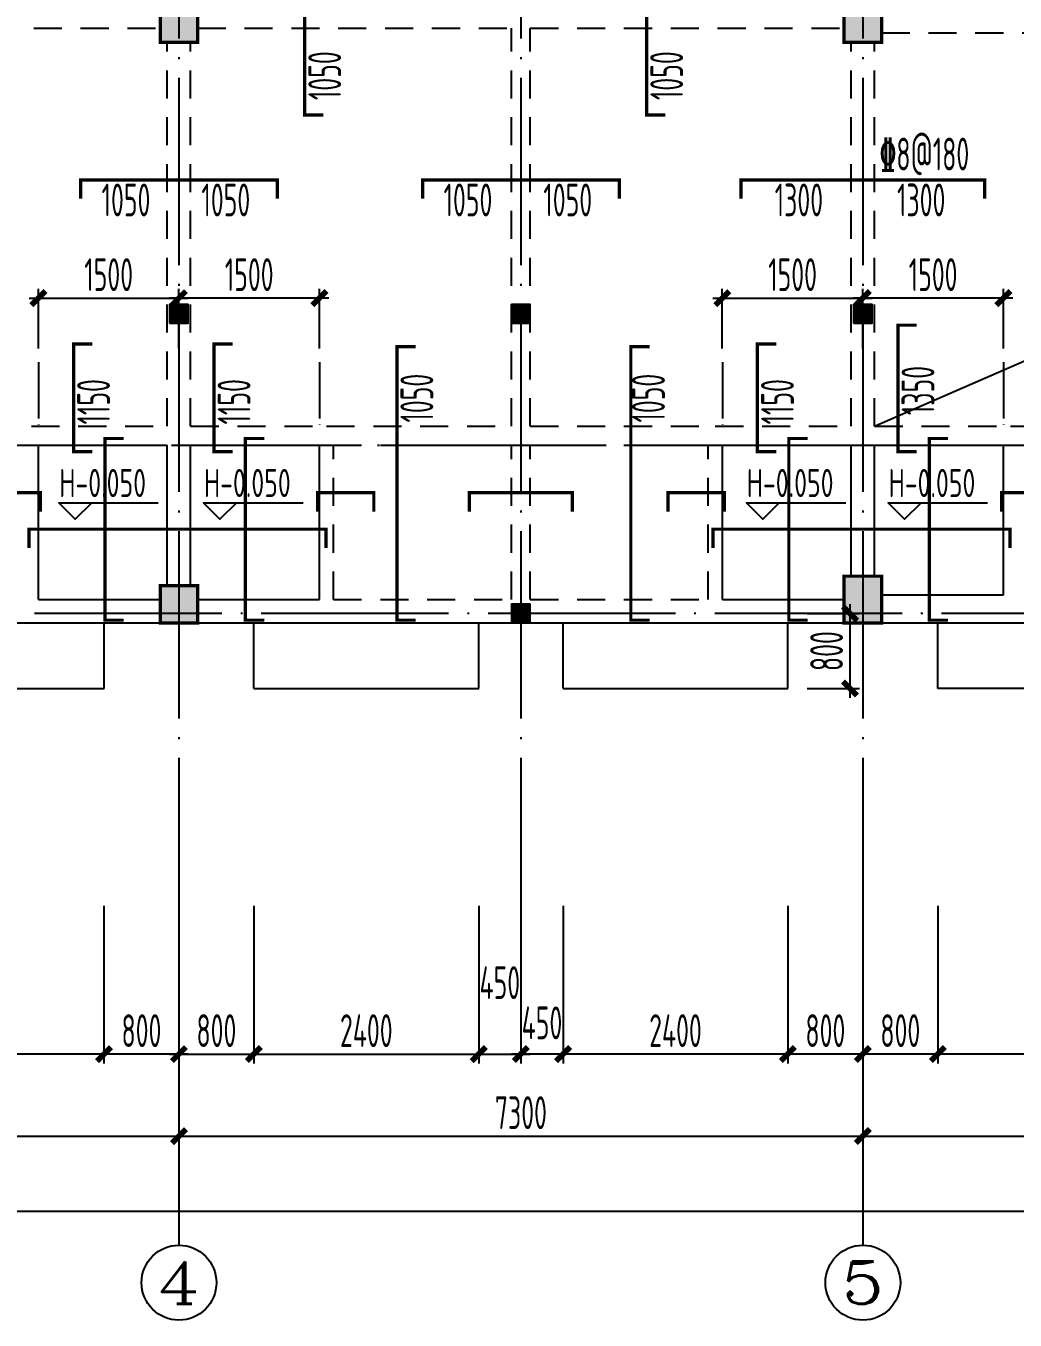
# Model space of a CAD drawing. Extents: x -472319 to -112444, y -516749 to -5704.
# Drawn here: x -286728 to -276169, y -254778 to -240960 of the extents above; entities that cross this region are included whole.
import ezdxf
from ezdxf.enums import TextEntityAlignment as Align

# ---------------------------------------------------------------- set-up
doc = ezdxf.new("R2010")
doc.units = 0
doc.header["$LTSCALE"] = 100
doc.header["$MEASUREMENT"] = 0
for name, pattern in [('3', [5, 3, -2]), ('CENTER', [2, 1.25, -0.25, 0.25, -0.25]), ('DOTE', [2.42, 2, -0.2, 0.02, -0.2])]:
    doc.linetypes.add(name, pattern=pattern)
for name, color, linetype in [('1301', 24, 'Continuous'), ('1305', 1, 'Continuous'), ('1306', 94, 'Continuous'), ('1307', 7, 'Continuous'), ('AXIS', 3, 'Continuous'), ('AXIS_TEXT', 7, 'Continuous'), ('COLUMN', 9, 'Continuous'), ('DOTE', 1, 'CENTER'), ('S_BEAM', 4, 'Continuous'), ('S_BEAMDASH', 134, '3'), ('S_CL', 2, 'Continuous'), ('坡道', 7, 'Continuous'), ('板标注', 221, 'Continuous')]:
    doc.layers.add(name, color=color, linetype=linetype)
doc.styles.add('_TCH_AXIS', font='COMPLEX', dxfattribs={"bigfont": 'GBCBIG'})
doc.styles.add('COMPLEX', font='COMPLEX')
doc.styles.add('HZ', font='tssdeng.shx', dxfattribs={"width": 0.6, "height": 350, "bigfont": 'a.shx'})
doc.styles.get("Standard").update_dxf_attribs({"font": 'tssdeng.shx', "width": 0.6, "bigfont": 'a.shx'})
doc.styles.add('TSSD_Rein', font='Tssdeng.shx', dxfattribs={"width": 0.7, "bigfont": 'hztxt.shx'})
doc.dimstyles.new('DIMN', dxfattribs={"dimtxt": 350, "dimasz": 150, "dimexe": 100, "dimexo": 100, "dimgap": 75, "dimtad": 1, "dimdec": 0, "dimzin": 0, "dimdsep": 46, "dimtxsty": 'HZ', "dimblk": 'ARCHTICK', "dimcen": 0.09, "dimdle": 100, "dimclrd": 3, "dimclre": 3, "dimclrt": 7, "dimazin": 2, "dimtfac": 1, "dimtdec": 0, "dimtmove": 2, "dimatfit": 3, "dimldrblk": 'ARCHTICK', "dimfxl": 1, "dimtolj": 1, "dimtzin": 0, "dimarcsym": 0})

# ---------------------------------------------------------------- blocks, each defined once
blk = doc.blocks.new('_ArchTick')
at = {"color": 0, "linetype": 'ByBlock', "const_width": 0.4}
blk.add_lwpolyline([(-0.5, -0.5), (0.5, 0.5)], dxfattribs=at)
blk = doc.blocks.new('*D1057')
at = {"layer": 'AXIS', "color": 3, "lineweight": -2, "transparency": 16777216}
for p, q in [((-292394, -251665), (-292394, -252913)), ((-285094, -251665), (-285094, -252913)), ((-292494, -252813), (-284994, -252813))]:
    blk.add_line(p, q, dxfattribs=at)
at = {"layer": 'Defpoints', "color": 0, "transparency": 16777216}
for p in [(-292394, -251565), (-285094, -251565), (-285094, -252813)]:
    blk.add_point(p, dxfattribs=at)
at = {"layer": 'AXIS', "color": 3, "lineweight": -2, "transparency": 16777216, "xscale": 150, "yscale": 150, "zscale": 150, "rotation": 180}
blk.add_blockref('_ArchTick', (-292394, -252813), dxfattribs=at)
at = {"layer": 'AXIS', "color": 3, "lineweight": -2, "transparency": 16777216, "xscale": 150, "yscale": 150, "zscale": 150}
blk.add_blockref('_ArchTick', (-285094, -252813), dxfattribs=at)
at = {"layer": 'AXIS', "color": 7, "transparency": 16777216, "insert": (-288744, -252563), "char_height": 350, "attachment_point": 5, "style": 'HZ'}
blk.add_mtext('\\A1;7300', dxfattribs=at)
blk = doc.blocks.new('*D1058')
at = {"layer": 'AXIS', "color": 3, "lineweight": -2, "transparency": 16777216}
for p, q in [((-285094, -251665), (-285094, -252913)), ((-277794, -251665), (-277794, -252913)), ((-285194, -252813), (-277694, -252813))]:
    blk.add_line(p, q, dxfattribs=at)
at = {"layer": 'Defpoints', "color": 0, "transparency": 16777216}
for p in [(-285094, -251565), (-277794, -251565), (-277794, -252813)]:
    blk.add_point(p, dxfattribs=at)
at = {"layer": 'AXIS', "color": 3, "lineweight": -2, "transparency": 16777216, "xscale": 150, "yscale": 150, "zscale": 150, "rotation": 180}
blk.add_blockref('_ArchTick', (-285094, -252813), dxfattribs=at)
at = {"layer": 'AXIS', "color": 3, "lineweight": -2, "transparency": 16777216, "xscale": 150, "yscale": 150, "zscale": 150}
blk.add_blockref('_ArchTick', (-277794, -252813), dxfattribs=at)
at = {"layer": 'AXIS', "color": 7, "transparency": 16777216, "insert": (-281444, -252563), "char_height": 350, "attachment_point": 5, "style": 'HZ'}
blk.add_mtext('\\A1;7300', dxfattribs=at)
blk = doc.blocks.new('*D1059')
at = {"layer": 'AXIS', "color": 3, "lineweight": -2, "transparency": 16777216}
for p, q in [((-277794, -251665), (-277794, -252913)), ((-267794, -251665), (-267794, -252913)), ((-277894, -252813), (-267694, -252813))]:
    blk.add_line(p, q, dxfattribs=at)
at = {"layer": 'Defpoints', "color": 0, "transparency": 16777216}
for p in [(-277794, -251565), (-267794, -251565), (-267794, -252813)]:
    blk.add_point(p, dxfattribs=at)
at = {"layer": 'AXIS', "color": 3, "lineweight": -2, "transparency": 16777216, "xscale": 150, "yscale": 150, "zscale": 150, "rotation": 180}
blk.add_blockref('_ArchTick', (-277794, -252813), dxfattribs=at)
at = {"layer": 'AXIS', "color": 3, "lineweight": -2, "transparency": 16777216, "xscale": 150, "yscale": 150, "zscale": 150}
blk.add_blockref('_ArchTick', (-267794, -252813), dxfattribs=at)
at = {"layer": 'AXIS', "color": 7, "transparency": 16777216, "insert": (-272794, -252563), "char_height": 350, "attachment_point": 5, "style": 'HZ'}
blk.add_mtext('\\A1;10000', dxfattribs=at)
blk = doc.blocks.new('*D1064')
at = {"layer": 'AXIS', "color": 3, "lineweight": -2, "transparency": 16777216}
for p, q in [((-302694, -251665), (-302694, -253713)), ((-242894, -251665), (-242894, -253713)), ((-302794, -253613), (-242794, -253613))]:
    blk.add_line(p, q, dxfattribs=at)
at = {"layer": 'Defpoints', "color": 0, "transparency": 16777216}
for p in [(-302694, -251565), (-242894, -251565), (-242894, -253613)]:
    blk.add_point(p, dxfattribs=at)
at = {"layer": 'AXIS', "color": 3, "lineweight": -2, "transparency": 16777216, "xscale": 150, "yscale": 150, "zscale": 150, "rotation": 180}
blk.add_blockref('_ArchTick', (-302694, -253613), dxfattribs=at)
at = {"layer": 'AXIS', "color": 3, "lineweight": -2, "transparency": 16777216, "xscale": 150, "yscale": 150, "zscale": 150}
blk.add_blockref('_ArchTick', (-242894, -253613), dxfattribs=at)
at = {"layer": 'AXIS', "color": 7, "transparency": 16777216, "insert": (-272794, -253363), "char_height": 350, "attachment_point": 5, "style": 'HZ'}
blk.add_mtext('\\A1;59800', dxfattribs=at)
blk = doc.blocks.new('_AXISO')
blk.add_circle((0, 0), 0.5)
at = {"layer": 'AXIS_TEXT', "style": 'COMPLEX', "width": 1.041667}
blk.add_attdef('A', text='', height=0.56, dxfattribs=at).set_placement((-0.25, -0.28), (0.25, -0.28), align=Align.FIT)
blk = doc.blocks.new('*D1121')
at = {"layer": '1301', "color": 3, "lineweight": -2, "transparency": 16777216}
for p, q in [((-278594, -250355), (-278594, -252037)), ((-277794, -250355), (-277794, -252037)), ((-277694, -251937), (-278694, -251937))]:
    blk.add_line(p, q, dxfattribs=at)
at = {"layer": 'Defpoints', "color": 0, "transparency": 16777216}
for p in [(-278594, -250255), (-277794, -250255), (-278594, -251937)]:
    blk.add_point(p, dxfattribs=at)
at = {"layer": '1301', "color": 3, "lineweight": -2, "transparency": 16777216, "xscale": 150, "yscale": 150, "zscale": 150, "rotation": 180}
blk.add_blockref('_ArchTick', (-278594, -251937), dxfattribs=at)
at = {"layer": '1301', "color": 3, "lineweight": -2, "transparency": 16777216, "xscale": 150, "yscale": 150, "zscale": 150}
blk.add_blockref('_ArchTick', (-277794, -251937), dxfattribs=at)
at = {"layer": '1301', "color": 7, "transparency": 16777216, "insert": (-278194, -251687), "char_height": 350, "attachment_point": 5, "style": 'HZ'}
blk.add_mtext('\\A1;800', dxfattribs=at)
blk = doc.blocks.new('*D1122')
at = {"layer": '1301', "color": 3, "lineweight": -2, "transparency": 16777216}
for p, q in [((-280994, -250355), (-280994, -252037)), ((-278594, -250355), (-278594, -252037)), ((-278494, -251937), (-281094, -251937))]:
    blk.add_line(p, q, dxfattribs=at)
at = {"layer": 'Defpoints', "color": 0, "transparency": 16777216}
for p in [(-280994, -250255), (-278594, -250255), (-280994, -251937)]:
    blk.add_point(p, dxfattribs=at)
at = {"layer": '1301', "color": 3, "lineweight": -2, "transparency": 16777216, "xscale": 150, "yscale": 150, "zscale": 150, "rotation": 180}
blk.add_blockref('_ArchTick', (-280994, -251937), dxfattribs=at)
at = {"layer": '1301', "color": 3, "lineweight": -2, "transparency": 16777216, "xscale": 150, "yscale": 150, "zscale": 150}
blk.add_blockref('_ArchTick', (-278594, -251937), dxfattribs=at)
at = {"layer": '1301', "color": 7, "transparency": 16777216, "insert": (-279794, -251687), "char_height": 350, "attachment_point": 5, "style": 'HZ'}
blk.add_mtext('\\A1;2400', dxfattribs=at)
blk = doc.blocks.new('*D1123')
at = {"layer": '1301', "color": 3, "lineweight": -2, "transparency": 16777216}
for p, q in [((-281444, -250355), (-281444, -252037)), ((-280994, -250355), (-280994, -252037)), ((-280894, -251937), (-281544, -251937))]:
    blk.add_line(p, q, dxfattribs=at)
at = {"layer": 'Defpoints', "color": 0, "transparency": 16777216}
for p in [(-281444, -250255), (-280994, -250255), (-281444, -251937)]:
    blk.add_point(p, dxfattribs=at)
at = {"layer": '1301', "color": 3, "lineweight": -2, "transparency": 16777216, "xscale": 150, "yscale": 150, "zscale": 150, "rotation": 180}
blk.add_blockref('_ArchTick', (-281444, -251937), dxfattribs=at)
at = {"layer": '1301', "color": 3, "lineweight": -2, "transparency": 16777216, "xscale": 150, "yscale": 150, "zscale": 150}
blk.add_blockref('_ArchTick', (-280994, -251937), dxfattribs=at)
at = {"layer": '1301', "color": 7, "transparency": 16777216, "insert": (-281219, -251604), "char_height": 350, "attachment_point": 5, "style": 'HZ'}
blk.add_mtext('\\A1;450', dxfattribs=at)
blk = doc.blocks.new('*D1124')
at = {"layer": '1301', "color": 3, "lineweight": -2, "transparency": 16777216}
for p, q in [((-285094, -250355), (-285094, -252037)), ((-284294, -250355), (-284294, -252037)), ((-285194, -251937), (-284194, -251937))]:
    blk.add_line(p, q, dxfattribs=at)
at = {"layer": 'Defpoints', "color": 0, "transparency": 16777216}
for p in [(-285094, -250255), (-284294, -250255), (-284294, -251937)]:
    blk.add_point(p, dxfattribs=at)
at = {"layer": '1301', "color": 3, "lineweight": -2, "transparency": 16777216, "xscale": 150, "yscale": 150, "zscale": 150, "rotation": 180}
blk.add_blockref('_ArchTick', (-285094, -251937), dxfattribs=at)
at = {"layer": '1301', "color": 3, "lineweight": -2, "transparency": 16777216, "xscale": 150, "yscale": 150, "zscale": 150}
blk.add_blockref('_ArchTick', (-284294, -251937), dxfattribs=at)
at = {"layer": '1301', "color": 7, "transparency": 16777216, "insert": (-284694, -251687), "char_height": 350, "attachment_point": 5, "style": 'HZ'}
blk.add_mtext('\\A1;800', dxfattribs=at)
blk = doc.blocks.new('*D1125')
at = {"layer": '1301', "color": 3, "lineweight": -2, "transparency": 16777216}
for p, q in [((-284294, -250355), (-284294, -252037)), ((-281894, -250355), (-281894, -252037)), ((-284394, -251937), (-281794, -251937))]:
    blk.add_line(p, q, dxfattribs=at)
at = {"layer": 'Defpoints', "color": 0, "transparency": 16777216}
for p in [(-284294, -250255), (-281894, -250255), (-281894, -251937)]:
    blk.add_point(p, dxfattribs=at)
at = {"layer": '1301', "color": 3, "lineweight": -2, "transparency": 16777216, "xscale": 150, "yscale": 150, "zscale": 150, "rotation": 180}
blk.add_blockref('_ArchTick', (-284294, -251937), dxfattribs=at)
at = {"layer": '1301', "color": 3, "lineweight": -2, "transparency": 16777216, "xscale": 150, "yscale": 150, "zscale": 150}
blk.add_blockref('_ArchTick', (-281894, -251937), dxfattribs=at)
at = {"layer": '1301', "color": 7, "transparency": 16777216, "insert": (-283094, -251687), "char_height": 350, "attachment_point": 5, "style": 'HZ'}
blk.add_mtext('\\A1;2400', dxfattribs=at)
blk = doc.blocks.new('*D1126')
at = {"layer": '1301', "color": 3, "lineweight": -2, "transparency": 16777216}
for p, q in [((-281894, -250355), (-281894, -252037)), ((-281444, -250355), (-281444, -252037)), ((-281994, -251937), (-281344, -251937))]:
    blk.add_line(p, q, dxfattribs=at)
at = {"layer": 'Defpoints', "color": 0, "transparency": 16777216}
for p in [(-281894, -250255), (-281444, -250255), (-281444, -251937)]:
    blk.add_point(p, dxfattribs=at)
at = {"layer": '1301', "color": 3, "lineweight": -2, "transparency": 16777216, "xscale": 150, "yscale": 150, "zscale": 150, "rotation": 180}
blk.add_blockref('_ArchTick', (-281894, -251937), dxfattribs=at)
at = {"layer": '1301', "color": 3, "lineweight": -2, "transparency": 16777216, "xscale": 150, "yscale": 150, "zscale": 150}
blk.add_blockref('_ArchTick', (-281444, -251937), dxfattribs=at)
at = {"layer": '1301', "color": 7, "transparency": 16777216, "insert": (-281669, -251175), "char_height": 350, "attachment_point": 5, "style": 'HZ'}
blk.add_mtext('\\A1;450', dxfattribs=at)
blk = doc.blocks.new('*D1127')
at = {"layer": '1301', "color": 3, "lineweight": -2, "transparency": 16777216}
for p, q in [((-285894, -250355), (-285894, -252037)), ((-285094, -250355), (-285094, -252037)), ((-284994, -251937), (-285994, -251937))]:
    blk.add_line(p, q, dxfattribs=at)
at = {"layer": 'Defpoints', "color": 0, "transparency": 16777216}
for p in [(-285894, -250255), (-285094, -250255), (-285894, -251937)]:
    blk.add_point(p, dxfattribs=at)
at = {"layer": '1301', "color": 3, "lineweight": -2, "transparency": 16777216, "xscale": 150, "yscale": 150, "zscale": 150, "rotation": 180}
blk.add_blockref('_ArchTick', (-285894, -251937), dxfattribs=at)
at = {"layer": '1301', "color": 3, "lineweight": -2, "transparency": 16777216, "xscale": 150, "yscale": 150, "zscale": 150}
blk.add_blockref('_ArchTick', (-285094, -251937), dxfattribs=at)
at = {"layer": '1301', "color": 7, "transparency": 16777216, "insert": (-285494, -251687), "char_height": 350, "attachment_point": 5, "style": 'HZ'}
blk.add_mtext('\\A1;800', dxfattribs=at)
blk = doc.blocks.new('*D1128')
at = {"layer": '1301', "color": 3, "lineweight": -2, "transparency": 16777216}
for p, q in [((-288294, -250355), (-288294, -252037)), ((-285894, -250355), (-285894, -252037)), ((-285794, -251937), (-288394, -251937))]:
    blk.add_line(p, q, dxfattribs=at)
at = {"layer": 'Defpoints', "color": 0, "transparency": 16777216}
for p in [(-288294, -250255), (-285894, -250255), (-288294, -251937)]:
    blk.add_point(p, dxfattribs=at)
at = {"layer": '1301', "color": 3, "lineweight": -2, "transparency": 16777216, "xscale": 150, "yscale": 150, "zscale": 150, "rotation": 180}
blk.add_blockref('_ArchTick', (-288294, -251937), dxfattribs=at)
at = {"layer": '1301', "color": 3, "lineweight": -2, "transparency": 16777216, "xscale": 150, "yscale": 150, "zscale": 150}
blk.add_blockref('_ArchTick', (-285894, -251937), dxfattribs=at)
at = {"layer": '1301', "color": 7, "transparency": 16777216, "insert": (-287094, -251687), "char_height": 350, "attachment_point": 5, "style": 'HZ'}
blk.add_mtext('\\A1;2400', dxfattribs=at)
blk = doc.blocks.new('*D1146')
at = {"layer": '1301', "color": 3, "lineweight": -2, "transparency": 16777216}
for p, q in [((-277794, -250355), (-277794, -252037)), ((-276994, -250355), (-276994, -252037)), ((-276894, -251937), (-277894, -251937))]:
    blk.add_line(p, q, dxfattribs=at)
at = {"layer": 'Defpoints', "color": 0, "transparency": 16777216}
for p in [(-277794, -250255), (-276994, -250255), (-277794, -251937)]:
    blk.add_point(p, dxfattribs=at)
at = {"layer": '1301', "color": 3, "lineweight": -2, "transparency": 16777216, "xscale": 150, "yscale": 150, "zscale": 150, "rotation": 180}
blk.add_blockref('_ArchTick', (-277794, -251937), dxfattribs=at)
at = {"layer": '1301', "color": 3, "lineweight": -2, "transparency": 16777216, "xscale": 150, "yscale": 150, "zscale": 150}
blk.add_blockref('_ArchTick', (-276994, -251937), dxfattribs=at)
at = {"layer": '1301', "color": 7, "transparency": 16777216, "insert": (-277394, -251687), "char_height": 350, "attachment_point": 5, "style": 'HZ'}
blk.add_mtext('\\A1;800', dxfattribs=at)
blk = doc.blocks.new('*D1147')
at = {"layer": '1301', "color": 3, "lineweight": -2, "transparency": 16777216}
for p, q in [((-276994, -250362), (-276994, -252037)), ((-272794, -250362), (-272794, -252037)), ((-272694, -251937), (-277094, -251937))]:
    blk.add_line(p, q, dxfattribs=at)
at = {"layer": 'Defpoints', "color": 0, "transparency": 16777216}
for p in [(-276994, -250262), (-272794, -250262), (-276994, -251937)]:
    blk.add_point(p, dxfattribs=at)
at = {"layer": '1301', "color": 3, "lineweight": -2, "transparency": 16777216, "xscale": 150, "yscale": 150, "zscale": 150, "rotation": 180}
blk.add_blockref('_ArchTick', (-276994, -251937), dxfattribs=at)
at = {"layer": '1301', "color": 3, "lineweight": -2, "transparency": 16777216, "xscale": 150, "yscale": 150, "zscale": 150}
blk.add_blockref('_ArchTick', (-272794, -251937), dxfattribs=at)
at = {"layer": '1301', "color": 7, "transparency": 16777216, "insert": (-274894, -251687), "char_height": 350, "attachment_point": 5, "style": 'HZ'}
blk.add_mtext('\\A1;4200', dxfattribs=at)
blk = doc.blocks.new('*D1298')
at = {"layer": '1301', "color": 3, "lineweight": -2, "transparency": 16777216}
for p, q in [((-277931, -248135), (-277931, -247135)), ((-278389, -247235), (-277831, -247235)), ((-278389, -248035), (-277831, -248035))]:
    blk.add_line(p, q, dxfattribs=at)
at = {"layer": 'Defpoints', "color": 0, "transparency": 16777216}
for p in [(-278489, -247235), (-277931, -247235), (-278489, -248035)]:
    blk.add_point(p, dxfattribs=at)
at = {"layer": '1301', "color": 3, "lineweight": -2, "transparency": 16777216, "xscale": 150, "yscale": 150, "zscale": 150}
for p, rotation in [((-277931, -247235), 90), ((-277931, -248035), 270)]:
    blk.add_blockref('_ArchTick', p, dxfattribs=dict(at, rotation=rotation))
at = {"layer": '1301', "color": 7, "transparency": 16777216, "insert": (-278181, -247635), "char_height": 350, "attachment_point": 5, "rotation": 90, "style": 'HZ'}
blk.add_mtext('\\A1;800', dxfattribs=at)
blk = doc.blocks.new('*D2584')
at = {"layer": '1306', "color": 3, "lineweight": -2, "transparency": 16777216}
for p, q in [((-286694, -243866), (-284994, -243866)), ((-286594, -244404), (-286594, -243766)), ((-285094, -244404), (-285094, -243766))]:
    blk.add_line(p, q, dxfattribs=at)
at = {"layer": 'Defpoints', "color": 0, "transparency": 16777216}
for p in [(-285094, -243866), (-286594, -244504), (-285094, -244504)]:
    blk.add_point(p, dxfattribs=at)
at = {"layer": '1306', "color": 3, "lineweight": -2, "transparency": 16777216, "xscale": 150, "yscale": 150, "zscale": 150, "rotation": 180}
blk.add_blockref('_ArchTick', (-286594, -243866), dxfattribs=at)
at = {"layer": '1306', "color": 3, "lineweight": -2, "transparency": 16777216, "xscale": 150, "yscale": 150, "zscale": 150}
blk.add_blockref('_ArchTick', (-285094, -243866), dxfattribs=at)
at = {"layer": '1306', "color": 7, "transparency": 16777216, "insert": (-285844, -243616), "char_height": 350, "attachment_point": 5, "style": 'HZ'}
blk.add_mtext('\\A1;1500', dxfattribs=at)
blk = doc.blocks.new('*D2585')
at = {"layer": '1306', "color": 3, "lineweight": -2, "transparency": 16777216}
for p, q in [((-283494, -243866), (-285194, -243866)), ((-285094, -244404), (-285094, -243766)), ((-283594, -244404), (-283594, -243766))]:
    blk.add_line(p, q, dxfattribs=at)
at = {"layer": 'Defpoints', "color": 0, "transparency": 16777216}
for p in [(-285094, -243866), (-285094, -244504), (-283594, -244504)]:
    blk.add_point(p, dxfattribs=at)
at = {"layer": '1306', "color": 3, "lineweight": -2, "transparency": 16777216, "xscale": 150, "yscale": 150, "zscale": 150, "rotation": 180}
blk.add_blockref('_ArchTick', (-285094, -243866), dxfattribs=at)
at = {"layer": '1306', "color": 3, "lineweight": -2, "transparency": 16777216, "xscale": 150, "yscale": 150, "zscale": 150}
blk.add_blockref('_ArchTick', (-283594, -243866), dxfattribs=at)
at = {"layer": '1306', "color": 7, "transparency": 16777216, "insert": (-284344, -243616), "char_height": 350, "attachment_point": 5, "style": 'HZ'}
blk.add_mtext('\\A1;1500', dxfattribs=at)
blk = doc.blocks.new('*D2586')
at = {"layer": '1306', "color": 3, "lineweight": -2, "transparency": 16777216}
for p, q in [((-279394, -243866), (-277694, -243866)), ((-279294, -244404), (-279294, -243766)), ((-277794, -244404), (-277794, -243766))]:
    blk.add_line(p, q, dxfattribs=at)
at = {"layer": 'Defpoints', "color": 0, "transparency": 16777216}
for p in [(-277794, -243866), (-279294, -244504), (-277794, -244504)]:
    blk.add_point(p, dxfattribs=at)
at = {"layer": '1306', "color": 3, "lineweight": -2, "transparency": 16777216, "xscale": 150, "yscale": 150, "zscale": 150, "rotation": 180}
blk.add_blockref('_ArchTick', (-279294, -243866), dxfattribs=at)
at = {"layer": '1306', "color": 3, "lineweight": -2, "transparency": 16777216, "xscale": 150, "yscale": 150, "zscale": 150}
blk.add_blockref('_ArchTick', (-277794, -243866), dxfattribs=at)
at = {"layer": '1306', "color": 7, "transparency": 16777216, "insert": (-278544, -243616), "char_height": 350, "attachment_point": 5, "style": 'HZ'}
blk.add_mtext('\\A1;1500', dxfattribs=at)
blk = doc.blocks.new('*D2587')
at = {"layer": '1306', "color": 3, "lineweight": -2, "transparency": 16777216}
for p, q in [((-276194, -243866), (-277894, -243866)), ((-277794, -244404), (-277794, -243766)), ((-276294, -244404), (-276294, -243766))]:
    blk.add_line(p, q, dxfattribs=at)
at = {"layer": 'Defpoints', "color": 0, "transparency": 16777216}
for p in [(-277794, -243866), (-277794, -244504), (-276294, -244504)]:
    blk.add_point(p, dxfattribs=at)
at = {"layer": '1306', "color": 3, "lineweight": -2, "transparency": 16777216, "xscale": 150, "yscale": 150, "zscale": 150, "rotation": 180}
blk.add_blockref('_ArchTick', (-277794, -243866), dxfattribs=at)
at = {"layer": '1306', "color": 3, "lineweight": -2, "transparency": 16777216, "xscale": 150, "yscale": 150, "zscale": 150}
blk.add_blockref('_ArchTick', (-276294, -243866), dxfattribs=at)
at = {"layer": '1306', "color": 7, "transparency": 16777216, "insert": (-277044, -243616), "char_height": 350, "attachment_point": 5, "style": 'HZ'}
blk.add_mtext('\\A1;1500', dxfattribs=at)

msp = doc.modelspace()

# ---------------------------------------------------------------- hatches: boundary and pattern name
at = {"layer": 'COLUMN'}
h = msp.add_hatch(dxfattribs=at)
h.set_pattern_fill('ANSI31', color=0)
h.set_pattern_definition([(45, (-336231.33058, -58396.89142), (-0.08838834765, 0.08838834765), [])])
h.paths.add_polyline_path([(-285193.831, -244134.891), (-284993.831, -244134.891), (-284993.831, -243934.891), (-285193.831, -243934.891)])
h = msp.add_hatch(dxfattribs=at)
h.set_pattern_fill('ANSI31', color=0)
h.set_pattern_definition([(45, (-332581.33058, -58396.89142), (-0.08838834765, 0.08838834765), [])])
h.paths.add_polyline_path([(-281543.831, -244134.891), (-281343.831, -244134.891), (-281343.831, -243934.891), (-281543.831, -243934.891)])
h = msp.add_hatch(dxfattribs=at)
h.set_pattern_fill('ANSI31', color=0)
h.set_pattern_definition([(45, (-328931.33058, -58396.89142), (-0.08838834765, 0.08838834765), [])])
h.paths.add_polyline_path([(-277893.831, -244134.891), (-277693.831, -244134.891), (-277693.831, -243934.891), (-277893.831, -243934.891)])
h = msp.add_hatch(dxfattribs=at)
h.set_pattern_fill('ANSI31', color=0)
h.set_pattern_definition([(45, (-332581.33058, -61596.89045), (-0.08838834765, 0.08838834765), [])])
h.paths.add_polyline_path([(-281543.831, -247334.89), (-281343.831, -247334.89), (-281343.831, -247134.89), (-281543.831, -247134.89)])
at = {"layer": 'S_CL'}
h = msp.add_hatch(dxfattribs=at)
h.set_pattern_fill('ANSI31', color=256)
h.set_pattern_definition([(45, (114544.49969, 398805.50098), (-0.088388347648, 0.088388347648), [])])
h.paths.add_polyline_path([(-299493.831, -232834.889), (-299493.831, -232334.889), (-299893.831, -232334.889), (-299893.831, -232834.889)])
h.paths.add_polyline_path([(-299493.831, -238934.89), (-299493.831, -238534.89), (-299893.831, -238534.89), (-299893.831, -238934.89)])
h.paths.add_polyline_path([(-299493.831, -241134.89), (-299493.831, -240734.89), (-299893.831, -240734.89), (-299893.831, -241134.89)])
h.paths.add_polyline_path([(-299493.831, -247334.89), (-299493.831, -246834.89), (-299893.831, -246834.89), (-299893.831, -247334.89)])
h.paths.add_polyline_path([(-302393.831, -232834.889), (-302393.831, -232334.889), (-302793.831, -232334.889), (-302793.831, -232834.889)])
h.paths.add_polyline_path([(-302393.831, -238934.89), (-302393.831, -238534.89), (-302793.831, -238534.89), (-302793.831, -238934.89)])
h.paths.add_polyline_path([(-302393.831, -241134.89), (-302393.831, -240734.89), (-302793.831, -240734.89), (-302793.831, -241134.89)])
h.paths.add_polyline_path([(-302393.831, -247334.89), (-302393.831, -246834.89), (-302793.831, -246834.89), (-302793.831, -247334.89)])
h.paths.add_polyline_path([(-242793.829, -247334.89), (-242793.829, -246834.89), (-243193.829, -246834.89), (-243193.829, -247334.89)])
h.paths.add_polyline_path([(-245693.829, -247334.89), (-245693.829, -246834.89), (-246093.829, -246834.89), (-246093.829, -247334.89)])
h.paths.add_polyline_path([(-252993.829, -247334.89), (-252993.829, -246934.89), (-253393.829, -246934.89), (-253393.829, -247334.89)])
h.paths.add_polyline_path([(-260293.829, -247334.89), (-260293.829, -246934.89), (-260693.829, -246934.89), (-260693.829, -247334.89)])
h.paths.add_polyline_path([(-267593.829, -247334.89), (-267593.829, -246834.89), (-267993.829, -246834.89), (-267993.829, -247334.89)])
h.paths.add_polyline_path([(-277593.831, -247334.89), (-277593.831, -246834.89), (-277993.831, -246834.89), (-277993.831, -247334.89)])
h.paths.add_polyline_path([(-284893.831, -247334.89), (-284893.831, -246934.89), (-285293.831, -246934.89), (-285293.831, -247334.89)])
h.paths.add_polyline_path([(-292193.831, -247334.89), (-292193.831, -246934.89), (-292593.831, -246934.89), (-292593.831, -247334.89)])
h.paths.add_polyline_path([(-242793.829, -232834.889), (-242793.829, -232334.889), (-243193.829, -232334.889), (-243193.829, -232834.889)])
h.paths.add_polyline_path([(-242793.829, -238934.89), (-242793.829, -238534.89), (-243193.829, -238534.89), (-243193.829, -238934.89)])
h.paths.add_polyline_path([(-242793.829, -241134.89), (-242793.829, -240734.89), (-243193.829, -240734.89), (-243193.829, -241134.89)])
h.paths.add_polyline_path([(-245693.829, -232834.889), (-245693.829, -232334.889), (-246093.829, -232334.889), (-246093.829, -232834.889)])
h.paths.add_polyline_path([(-245693.829, -238934.89), (-245693.829, -238534.89), (-246093.829, -238534.89), (-246093.829, -238934.89)])
h.paths.add_polyline_path([(-245693.829, -241134.89), (-245693.829, -240734.89), (-246093.829, -240734.89), (-246093.829, -241134.89)])
h.paths.add_polyline_path([(-252993.829, -232734.889), (-252993.829, -232334.889), (-253393.829, -232334.889), (-253393.829, -232734.889)])
h.paths.add_polyline_path([(-260293.829, -232734.889), (-260293.829, -232334.889), (-260693.829, -232334.889), (-260693.829, -232734.889)])
h.paths.add_polyline_path([(-267593.829, -232734.889), (-267593.829, -232334.889), (-267993.829, -232334.889), (-267993.829, -232734.889)])
h.paths.add_polyline_path([(-270593.829, -232834.889), (-270593.829, -232334.889), (-270993.829, -232334.889), (-270993.829, -232834.889)])
h.paths.add_polyline_path([(-277593.831, -232834.889), (-277593.831, -232334.889), (-277993.831, -232334.889), (-277993.831, -232834.889)])
h.paths.add_polyline_path([(-284893.831, -232734.889), (-284893.831, -232334.889), (-285293.831, -232334.889), (-285293.831, -232734.889)])
h.paths.add_polyline_path([(-292193.831, -232734.889), (-292193.831, -232334.889), (-292593.831, -232334.889), (-292593.831, -232734.889)])
h.paths.add_polyline_path([(-260293.829, -238934.89), (-260293.829, -238534.89), (-260693.829, -238534.89), (-260693.829, -238934.89)])
h.paths.add_polyline_path([(-260293.829, -241134.89), (-260293.829, -240734.89), (-260693.829, -240734.89), (-260693.829, -241134.89)])
h.paths.add_polyline_path([(-267593.829, -238934.89), (-267593.829, -238534.89), (-267993.829, -238534.89), (-267993.829, -238934.89)])
h.paths.add_polyline_path([(-267593.829, -241134.89), (-267593.829, -240734.89), (-267993.829, -240734.89), (-267993.829, -241134.89)])
h.paths.add_polyline_path([(-270593.829, -238934.89), (-270593.829, -238434.89), (-270993.829, -238434.89), (-270993.829, -238934.89)])
h.paths.add_polyline_path([(-277593.831, -238934.89), (-277593.831, -238434.89), (-277993.831, -238434.89), (-277993.831, -238934.89)])
h.paths.add_polyline_path([(-277593.831, -241134.89), (-277593.831, -240734.89), (-277993.831, -240734.89), (-277993.831, -241134.89)])
h.paths.add_polyline_path([(-284893.831, -238934.89), (-284893.831, -238534.89), (-285293.831, -238534.89), (-285293.831, -238934.89)])
h.paths.add_polyline_path([(-284893.831, -241134.89), (-284893.831, -240734.89), (-285293.831, -240734.89), (-285293.831, -241134.89)])

# ---------------------------------------------------------------- linework, layer by layer
for p, q in [((-284293.829, -248034.89), (-284293.829, -247334.89)), ((-280993.829, -248034.89), (-280993.829, -247334.89)), ((-288293.829, -248034.89), (-285893.829, -248034.89)), ((-284293.829, -248034.89), (-281893.829, -248034.89)), ((-280993.829, -248034.89), (-278593.829, -248034.89)), ((-268593.829, -248034.89), (-276993.829, -248034.89))]:
    msp.add_line(p, q)
at = {"layer": '1305', "const_width": 35}
for points in [[(-283551.331, -241909.891), (-283751.331, -241909.891), (-283751.329, -237759.891), (-283551.329, -237759.891)], [(-279901.333, -241909.891), (-280101.333, -241909.891), (-280101.331, -237759.891), (-279901.331, -237759.891)], [(-286143.831, -242804.891), (-286143.831, -242604.891), (-284043.831, -242604.891), (-284043.831, -242804.891)], [(-282493.831, -242804.891), (-282493.831, -242604.891), (-280393.831, -242604.892), (-280393.831, -242804.892)], [(-279093.833, -242804.891), (-279093.833, -242604.891), (-276493.833, -242604.892), (-276493.833, -242804.892)], [(-277218.831, -245504.891), (-277418.831, -245504.891), (-277418.829, -244154.891), (-277218.829, -244154.891)], [(-286018.831, -245504.891), (-286218.831, -245504.891), (-286218.829, -244354.891), (-286018.829, -244354.891)], [(-284518.831, -245504.891), (-284718.831, -245504.891), (-284718.829, -244354.891), (-284518.829, -244354.891)], [(-282567.834, -247304.892), (-282767.834, -247304.892), (-282767.834, -244384.891), (-282567.834, -244384.891)], [(-280070.331, -247304.892), (-280270.331, -247304.892), (-280270.331, -244384.891), (-280070.331, -244384.891)], [(-278718.831, -245504.891), (-278918.831, -245504.891), (-278918.829, -244354.891), (-278718.829, -244354.891)], [(-285683.831, -247304.891), (-285883.831, -247304.891), (-285883.831, -245364.891), (-285683.831, -245364.891)], [(-284183.834, -247304.891), (-284383.834, -247304.891), (-284383.834, -245364.891), (-284183.834, -245364.891)], [(-278383.831, -247304.891), (-278583.831, -247304.891), (-278583.831, -245364.891), (-278383.831, -245364.891)], [(-276883.834, -247304.891), (-277083.834, -247304.891), (-277083.834, -245364.891), (-276883.834, -245364.891)], [(-287173.831, -246144.892), (-287173.831, -245944.892), (-286573.831, -245944.892), (-286573.831, -246144.892)], [(-287173.829, -246144.892), (-287173.829, -245944.892), (-286573.829, -245944.892), (-286573.829, -246144.892)], [(-283613.831, -246144.891), (-283613.831, -245944.891), (-283013.831, -245944.892), (-283013.831, -246144.892)], [(-283613.831, -246144.892), (-283613.831, -245944.892), (-283013.831, -245944.892), (-283013.831, -246144.892)], [(-281993.833, -246144.892), (-281993.833, -245944.892), (-280893.833, -245944.892), (-280893.833, -246144.892)], [(-281993.831, -246144.891), (-281993.831, -245944.891), (-280893.831, -245944.892), (-280893.831, -246144.892)], [(-279873.831, -246144.892), (-279873.831, -245944.892), (-279273.831, -245944.892), (-279273.831, -246144.892)], [(-276313.831, -246144.892), (-276313.831, -245944.892), (-275713.831, -245944.892), (-275713.831, -246144.892)], [(-286693.831, -246533.322), (-286693.831, -246333.322), (-283523.831, -246333.322), (-283523.831, -246533.322)], [(-279393.831, -246533.322), (-279393.831, -246333.322), (-276223.831, -246333.322), (-276223.831, -246533.322)]]:
    msp.add_lwpolyline(points, dxfattribs=at)
at = {"layer": 'AXIS'}
for p, q in [((-285093.829, -251565.282), (-285093.829, -253977.578)), ((-277793.829, -251565.282), (-277793.829, -253977.578))]:
    msp.add_line(p, q, dxfattribs=at)
at = {"layer": 'COLUMN', "color": 7}
msp.add_line((-277668.831, -245234.891), (-268043.829, -241034.89), dxfattribs=at)
at = {"layer": 'COLUMN', "color": 0}
for points in [[(-285193.831, -244134.891), (-284993.831, -244134.891), (-284993.831, -243934.891), (-285193.831, -243934.891)], [(-281543.831, -244134.891), (-281343.831, -244134.891), (-281343.831, -243934.891), (-281543.831, -243934.891)], [(-277893.831, -244134.891), (-277693.831, -244134.891), (-277693.831, -243934.891), (-277893.831, -243934.891)], [(-281543.831, -247334.89), (-281343.831, -247334.89), (-281343.831, -247134.89), (-281543.831, -247134.89)]]:
    msp.add_lwpolyline(points, close=True, dxfattribs=at)
at = {"layer": 'DOTE', "linetype": 'DOTE', "ltscale": 10}
for p, q in [((-285093.829, -229415.242), (-285093.829, -251565.282)), ((-281443.829, -229415.242), (-281443.829, -251565.282)), ((-277793.829, -229415.242), (-277793.829, -251565.282)), ((-299693.829, -245434.892), (-240586, -245434.892)), ((-241075.018, -247234.89), (-304367.647, -247234.89))]:
    msp.add_line(p, q, dxfattribs=at)
at = {"layer": 'DOTE', "linetype": 'DOTE', "ltscale": 3}
for p, q in [((-286593.827, -244550.695), (-286593.827, -245234.891)), ((-283593.831, -244550.695), (-283593.831, -245234.891)), ((-279293.827, -244550.695), (-279293.827, -245234.891)), ((-276293.831, -244550.695), (-276293.831, -245234.891))]:
    msp.add_line(p, q, dxfattribs=at)
at = {"layer": 'S_BEAM'}
for p, q in [((-286593.831, -245434.891), (-285218.831, -245434.891)), ((-286593.831, -247084.89), (-286593.831, -245434.891)), ((-285218.831, -246934.89), (-285218.831, -245434.891)), ((-284968.831, -246934.89), (-284968.831, -245434.891)), ((-284968.831, -245434.891), (-283593.831, -245434.891)), ((-283593.831, -247084.89), (-283593.831, -245434.891)), ((-279293.831, -245434.891), (-277918.831, -245434.891)), ((-279293.831, -247084.89), (-279293.831, -245434.891)), ((-277918.831, -246834.89), (-277918.831, -245434.891)), ((-277668.831, -246834.89), (-277668.831, -245434.891)), ((-277668.831, -245434.891), (-276293.831, -245434.891)), ((-276293.831, -247034.89), (-276293.831, -245434.891)), ((-277593.831, -247034.89), (-276293.831, -247034.89)), ((-286593.831, -247084.89), (-285293.831, -247084.89)), ((-284893.831, -247084.89), (-283593.831, -247084.89)), ((-279293.831, -247084.89), (-277993.831, -247084.89)), ((-288743.831, -247334.89), (-286668.831, -247334.89)), ((-286668.831, -247334.89), (-285293.831, -247334.89)), ((-284893.831, -247334.89), (-283518.831, -247334.89)), ((-283518.831, -247334.89), (-281443.831, -247334.89)), ((-281443.831, -247334.89), (-279368.831, -247334.89)), ((-279368.831, -247334.89), (-277993.831, -247334.89)), ((-277593.831, -247334.89), (-276218.831, -247334.89)), ((-276218.831, -247334.89), (-272793.829, -247334.89))]:
    msp.add_line(p, q, dxfattribs=at)
at = {"layer": 'S_BEAMDASH'}
for p, q in [((-288643.831, -240984.89), (-285293.831, -240984.89)), ((-284893.831, -240984.89), (-281543.831, -240984.89)), ((-281543.831, -245234.891), (-281543.831, -240984.89)), ((-281343.831, -240984.89), (-277993.831, -240984.89)), ((-281343.831, -245234.891), (-281343.831, -240984.89)), ((-277593.831, -241034.89), (-272893.829, -241034.89)), ((-285218.831, -245234.891), (-285218.831, -241134.89)), ((-284968.831, -245234.891), (-284968.831, -241134.89)), ((-277918.831, -245234.891), (-277918.831, -241134.89)), ((-277668.831, -245234.891), (-277668.831, -241134.89)), ((-288643.831, -245234.891), (-286668.831, -245234.891)), ((-286668.831, -245234.891), (-285218.831, -245234.891)), ((-284968.831, -245234.891), (-283518.831, -245234.891)), ((-283518.831, -245234.891), (-281543.831, -245234.891)), ((-281343.831, -245234.891), (-279368.831, -245234.891)), ((-279368.831, -245234.891), (-277918.831, -245234.891)), ((-277668.831, -245234.891), (-276218.831, -245234.891)), ((-276218.831, -245234.891), (-272893.829, -245234.891)), ((-283443.831, -245434.891), (-281543.831, -245434.891)), ((-283443.831, -247084.89), (-283443.831, -245434.891)), ((-281543.831, -247084.89), (-281543.831, -245434.891)), ((-281343.831, -247084.89), (-281343.831, -245434.891)), ((-281343.831, -245434.891), (-279443.831, -245434.891)), ((-279443.831, -247084.89), (-279443.831, -245434.891)), ((-283443.831, -247084.89), (-281543.831, -247084.89)), ((-281343.831, -247084.89), (-279443.831, -247084.89))]:
    msp.add_line(p, q, dxfattribs=at)
at = {"layer": 'S_CL', "const_width": 35}
for points in [[(-284893.831, -241134.89), (-284893.831, -240734.89), (-285293.831, -240734.89), (-285293.831, -241134.89)], [(-277593.831, -241134.89), (-277593.831, -240734.89), (-277993.831, -240734.89), (-277993.831, -241134.89)], [(-284893.831, -247334.89), (-284893.831, -246934.89), (-285293.831, -246934.89), (-285293.831, -247334.89)], [(-277593.831, -247334.89), (-277593.831, -246834.89), (-277993.831, -246834.89), (-277993.831, -247334.89)]]:
    msp.add_lwpolyline(points, close=True, dxfattribs=at)
at = {"layer": '坡道'}
for p, q in [((-285893.829, -248034.89), (-285893.829, -247334.89)), ((-281893.829, -248034.89), (-281893.829, -247334.89)), ((-278593.829, -248034.89), (-278593.829, -247334.89)), ((-276993.829, -248034.89), (-276993.829, -247334.89))]:
    msp.add_line(p, q, dxfattribs=at)
at = {"layer": '板标注'}
for points in [[(-286025.193, -246051.322), (-286200.193, -246226.322), (-286375.193, -246051.322), (-285314.259, -246051.322)], [(-284480.693, -246051.322), (-284655.693, -246226.322), (-284830.693, -246051.322), (-283769.759, -246051.322)], [(-278686.693, -246051.322), (-278861.693, -246226.322), (-279036.693, -246051.322), (-277975.759, -246051.322)], [(-277173.193, -246051.322), (-277348.193, -246226.322), (-277523.193, -246051.322), (-276462.259, -246051.322)]]:
    msp.add_lwpolyline(points, dxfattribs=at)

# ---------------------------------------------------------------- block references
at = {"layer": 'AXIS'}
ref = msp.add_blockref('_AXISO', (-285093.829, -254377.578), dxfattribs=dict(at, xscale=800, yscale=800, zscale=800))
ref.add_attrib('A', '4', dxfattribs={"layer": 'AXIS_TEXT', "height": 452.548, "style": '_TCH_AXIS', "width": 1.3125}).set_placement((-285320.103, -254603.852), (-284867.554, -254603.852), align=Align.FIT)
ref = msp.add_blockref('_AXISO', (-277793.829, -254377.578), dxfattribs=dict(at, xscale=800, yscale=800, zscale=800))
ref.add_attrib('A', '5', dxfattribs={"layer": 'AXIS_TEXT', "height": 452.548, "style": '_TCH_AXIS', "width": 1.5}).set_placement((-278020.103, -254603.852), (-277567.554, -254603.852), align=Align.FIT)

# ---------------------------------------------------------------- texts
at = {"layer": '1306', "width": 0.6}
for s, p in [('1050', (-283362.93, -241751.823)), ('1050', (-279712.932, -241751.823)), ('1050', (-282379.436, -245194.891)), ('1050', (-279906.932, -245194.891)), ('1350', (-277030.43, -245114.892)), ('1150', (-285830.43, -245214.892)), ('1150', (-284330.43, -245214.892)), ('1150', (-278530.43, -245214.892))]:
    msp.add_text(s, height=350, rotation=90, dxfattribs=at).set_placement(p)
for s, p in [('1050', (-285919.331, -242993.292)), ('1050', (-284853.831, -242993.292)), ('1050', (-282269.331, -242993.292)), ('1050', (-281203.831, -242993.292)), ('1300', (-278734.333, -242993.292)), ('1300', (-277428.833, -242993.292))]:
    msp.add_text(s, height=350, dxfattribs=at).set_placement(p)
at = {"layer": '1307', "width": 0.6}
msp.add_text('\x848@180', height=350, dxfattribs=at).set_placement((-277616.333, -242503.292))
at = {"layer": '板标注', "style": 'TSSD_Rein', "width": 0.7}
for p in [(-286371.611, -245990.411), (-284827.111, -245990.411), (-279033.111, -245990.411), (-277519.611, -245990.411)]:
    msp.add_text('H-0.050', height=300, dxfattribs=at).set_placement(p)

# ---------------------------------------------------------------- dimensions: what is measured, and where the dimension line sits
at = {"layer": '1301', "color": 7}
for base, p1, p2, angle, picture, middle in [((-277930.5, -247234.89), (-278488.829, -248034.891), (-278488.829, -247234.89), 90, '*D1298', (-278180.5, -247634.891)), ((-284293.829, -251936.781), (-285093.829, -250254.539), (-284293.829, -250254.539), 180, '*D1124', (-284693.829, -251686.781)), ((-281893.829, -251936.781), (-284293.829, -250254.539), (-281893.829, -250254.539), 180, '*D1125', (-283093.829, -251686.781))]:
    dim = msp.add_linear_dim(base=base, p1=p1, p2=p2, angle=angle, dimstyle='DIMN', override={"dimfxl": 100}, dxfattribs=at)
    dim.commit()
    dim.dimension.update_dxf_attribs({"geometry": picture, "text_midpoint": middle})
for base, p1, p2, picture, middle in [((-288293.829, -251936.781), (-285893.829, -250254.539), (-288293.829, -250254.539), '*D1128', (-287093.829, -251686.781)), ((-285893.829, -251936.781), (-285093.829, -250254.539), (-285893.829, -250254.539), '*D1127', (-285493.829, -251686.781)), ((-280993.829, -251936.781), (-278593.829, -250254.539), (-280993.829, -250254.539), '*D1122', (-279793.829, -251686.781)), ((-278593.829, -251936.781), (-277793.829, -250254.539), (-278593.829, -250254.539), '*D1121', (-278193.829, -251686.781)), ((-277793.829, -251936.781), (-276993.829, -250254.539), (-277793.829, -250254.539), '*D1146', (-277393.829, -251686.781)), ((-276993.829, -251936.781), (-272793.829, -250262.5), (-276993.829, -250262.5), '*D1147', (-274893.829, -251686.781))]:
    dim = msp.add_linear_dim(base=base, p1=p1, p2=p2, dimstyle='DIMN', override={"dimfxl": 100}, dxfattribs=at)
    dim.commit()
    dim.dimension.update_dxf_attribs({"geometry": picture, "text_midpoint": middle})
dim = msp.add_linear_dim(base=(-281443.829, -251936.781), p1=(-281893.829, -250254.539), p2=(-281443.829, -250254.539), angle=180, dimstyle='DIMN', override={"dimfxl": 100}, dxfattribs=at)
dim.commit()
dim.dimension.update_dxf_attribs({"geometry": '*D1126', "text_midpoint": (-281668.829, -251175), "dimtype": 160})
dim = msp.add_linear_dim(base=(-281443.829, -251936.781), p1=(-280993.829, -250254.539), p2=(-281443.829, -250254.539), dimstyle='DIMN', override={"dimfxl": 100}, dxfattribs=at)
dim.commit()
dim.dimension.update_dxf_attribs({"geometry": '*D1123', "text_midpoint": (-281218.829, -251603.5), "dimtype": 160})
at = {"layer": '1306', "color": 7}
for base, p1, p2, picture, middle in [((-285093.829, -243866.499), (-286593.827, -244504.39), (-285093.829, -244504.39), '*D2584', (-285843.828, -243616.499)), ((-277793.829, -243866.499), (-279293.827, -244504.39), (-277793.829, -244504.39), '*D2586', (-278543.828, -243616.499))]:
    dim = msp.add_linear_dim(base=base, p1=p1, p2=p2, angle=180, dimstyle='DIMN', override={"dimfxl": 100}, dxfattribs=at)
    dim.commit()
    dim.dimension.update_dxf_attribs({"geometry": picture, "text_midpoint": middle})
for base, p1, p2, picture, middle in [((-285093.829, -243866.499), (-283593.831, -244504.39), (-285093.829, -244504.39), '*D2585', (-284343.83, -243616.499)), ((-277793.829, -243866.499), (-276293.831, -244504.39), (-277793.829, -244504.39), '*D2587', (-277043.83, -243616.499))]:
    dim = msp.add_linear_dim(base=base, p1=p1, p2=p2, dimstyle='DIMN', override={"dimfxl": 100}, dxfattribs=at)
    dim.commit()
    dim.dimension.update_dxf_attribs({"geometry": picture, "text_midpoint": middle})
at = {"layer": 'AXIS'}
for p1, p2, distance, picture, middle in [((-302693.829, -251565.282), (-242893.829, -251565.282), -2048, '*D1064', (-272793.829, -253363.282)), ((-292393.829, -251565.282), (-285093.829, -251565.282), -1248, '*D1057', (-288743.829, -252563.282)), ((-285093.829, -251565.282), (-277793.829, -251565.282), -1248, '*D1058', (-281443.829, -252563.282)), ((-277793.829, -251565.282), (-267793.829, -251565.282), -1248, '*D1059', (-272793.829, -252563.282))]:
    dim = msp.add_aligned_dim(p1=p1, p2=p2, distance=distance, dimstyle='DIMN', dxfattribs=at)
    dim.commit()
    dim.dimension.update_dxf_attribs({"geometry": picture, "text_midpoint": middle})

doc.saveas('drawing.dxf')
